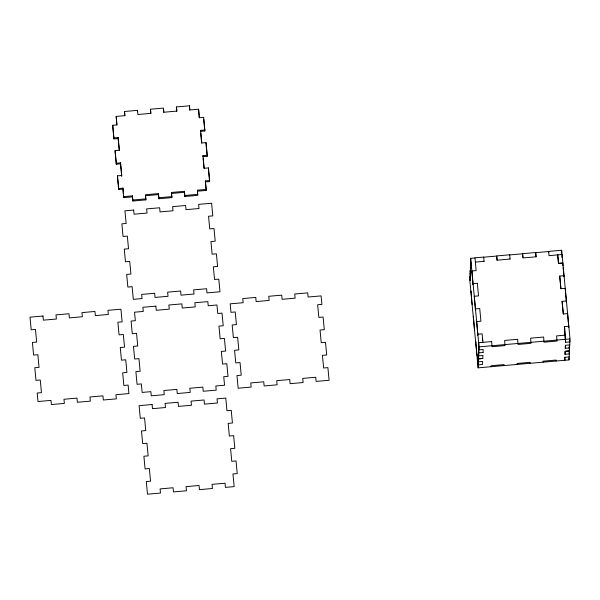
<?xml version="1.0" encoding="UTF-8"?>
<svg xmlns="http://www.w3.org/2000/svg" width="600" height="600" viewBox="0 0 600 600"><rect width="100%" height="100%" fill="white"/><g stroke="black" fill="none" stroke-linecap="round" stroke-linejoin="round"><path stroke-width="0.9" d="M204.847 129.975L200.587 130.35L200.542 131.347L204.803 130.98L204.847 129.975L203.655 117.33L199.388 117.705L198.585 109.2L189.855 109.965L189.465 105.817L176.475 106.95L176.865 111.097L163.875 112.238L163.477 108.083L150.488 109.222L150.885 113.37L137.895 114.502L137.498 110.355L124.507 111.488L124.905 115.642L116.175 116.4L116.977 124.905L112.718 125.273L113.873 138.922L118.132 138.547L118.177 137.55L113.917 137.917L113.873 138.922M116.175 116.4L116.85 125.055M118.177 137.55L119.377 150.195L115.11 150.57L115.065 151.567L116.265 164.22L120.525 163.845L120.57 162.84L116.31 163.215L116.265 164.22M120.57 162.84L121.77 175.493L117.51 175.86L117.465 176.865L118.665 189.51L122.925 189.135L122.97 188.137L118.71 188.505L118.665 189.51M124.507 111.488L124.778 115.815M123.773 196.627L132.502 195.87L132.458 196.868L123.727 197.632L122.97 188.137M200.587 130.35L201.788 142.995L206.048 142.62L207.248 155.273L202.987 155.64L204.18 168.285L208.447 167.917L209.64 180.562L205.38 180.938L206.183 189.428L197.46 190.192L197.805 195.345L184.815 196.478L184.47 191.325L171.472 192.465L171.825 197.618L158.835 198.75L158.483 193.597L145.493 194.73L145.845 199.882L132.855 201.022L132.502 195.87M137.453 111.36L137.498 110.355M150.488 109.222L150.757 113.542M158.835 198.75L158.483 193.597M171.825 197.618L171.472 192.465M176.475 106.95L176.745 111.27M184.815 196.478L184.47 191.325M189.465 105.817L189.735 110.137M198.585 109.2L199.26 117.855M197.572 192.855L197.46 190.192M202.987 155.64L202.935 156.645L207.202 156.27L207.248 155.273M206.002 143.625L206.048 142.62M197.415 191.197L206.138 190.433L205.38 180.938M206.138 190.433L206.183 189.428M208.403 168.915L208.447 167.917M205.335 181.935L209.595 181.56L209.64 180.562M469.86 276.322L469.725 279.322L478.11 367.845L569.048 359.903L570 338.918L561.668 250.252L548.678 251.385L548.632 252.368M470.408 264.33L470.588 274.41M474.93 257.962L470.678 258.33L470.798 268.478L470.595 261.195M470.452 277.41L470.25 280.47L470.13 270.322L470.528 274.478L470.722 271.418M470.925 291.968L470.97 290.985L472.118 304.612M473.317 317.257L473.362 316.282L474.518 329.91M475.717 342.555L475.763 341.565L476.91 355.2M477.72 363.705L477.855 360.697L478.245 364.853L482.513 364.478L482.647 361.478L478.38 361.853L477.99 357.697M477.99 357.712L478.125 354.705L478.522 358.853L482.783 358.478L482.918 355.485L478.658 355.853L478.395 348.705L478.793 352.853L483.053 352.485M478.11 367.845L479.062 346.86L470.678 258.33M483.045 352.485L483.188 349.485L478.928 349.86L478.673 342.712L491.662 341.587M491.107 366.712L491.153 365.73L504.135 364.59L504.097 365.58M517.088 364.44L517.125 363.457L530.115 362.325L530.077 363.308M543.067 362.175L543.112 361.185L556.102 360.053L556.058 361.035M548.58 252.525L548.625 251.52L535.635 252.66L536.025 256.808L523.035 257.94L522.69 253.657L535.688 252.517L536.085 256.748M561.533 253.245L561.668 250.252M561.93 257.475L562.065 254.475L549.015 255.675L548.678 251.385M557.662 254.917L558.472 263.415L562.808 263.032L562.935 265.845M564.923 357.278L564.787 360.278L564.84 357.285L569.183 356.903M565.058 354.278L565.192 351.278L569.452 350.91L569.062 346.755M565.327 348.285L565.463 345.285M565.597 342.285L564.54 326.64M145.447 195.735L158.438 194.603M171.428 193.462L184.425 192.33M132.9 200.017L145.89 198.885M158.88 197.745L171.87 196.612M184.86 195.48L197.85 194.34M483.668 257.197L496.658 256.065L497.055 260.212L510.105 259.013M509.647 254.925L522.638 253.792M475.335 262.11L484.125 261.285M562.808 263.032L558.548 263.407L557.745 254.91M477.338 283.252L473.07 283.627L473.025 284.625L471.877 270.975L476.138 270.608L474.99 257.82L483.72 257.062L484.065 261.345M565.342 335.145L556.62 335.903L556.965 341.048L543.975 342.188L543.63 337.035L530.632 338.168L530.985 343.32L517.995 344.452L517.643 339.308L504.653 340.44L505.005 345.593L492.015 346.725L491.662 341.572M479.062 346.86L570 338.918M569.73 344.91L565.388 345.293L565.252 348.285L569.595 347.91L569.355 345.42M569.452 350.91L565.118 351.285L564.975 354.285L569.317 353.903L569.085 351.413M478.522 358.853L482.768 358.478M563.107 267.63L563.963 276.683L564.007 275.678L559.665 276.06L560.865 288.705L565.207 288.33L566.362 301.972L566.408 300.975L562.065 301.35L563.265 313.995L567.6 313.62L568.327 322.748M568.5 324.54L568.755 327.27L568.8 326.265L564.457 326.647L565.523 342.293L569.865 341.91L569.707 340.252M568.875 358.095L569.048 359.903M559.748 276.053L560.947 288.697M562.14 301.343L563.34 313.995M522.727 255.48L522.832 257.288M510.045 259.08L509.707 254.79L496.71 255.923L497.107 260.153M477.322 283.252L478.522 295.905L474.27 296.272L475.425 309.923L475.47 308.918L479.73 308.55L480.93 321.195L476.67 321.562L477.817 335.212L477.862 334.207L482.13 333.84L482.933 342.337M482.482 339.09L482.647 340.793M470.543 261.33L470.933 265.478M470.325 267.188L470.662 271.478M470.048 273.188L470.393 277.478M203.692 119.235L204.803 130.98M206.085 144.525L207.202 156.27M208.485 169.822L209.595 181.56M200.715 133.155L201.653 143.093M203.108 158.453L204.053 168.39M163.515 109.92L163.748 112.41M145.53 196.567L145.845 199.882M132.458 196.868L132.855 201.022M118.132 138.547L119.243 150.292M120.525 163.845L121.725 176.49M122.925 189.135L123.727 197.632M112.718 125.273L113.917 137.917M115.11 150.57L116.31 163.215M117.51 175.86L118.71 188.505M133.657 210.045L124.935 210.81L126.135 223.455L121.868 223.822L123.067 236.475L127.328 236.1L128.528 248.745L124.267 249.12L125.468 261.765L129.727 261.39L130.928 274.035L126.66 274.41L127.86 287.062L132.12 286.688L133.32 299.332L142.05 298.567L141.653 294.42L154.642 293.288L155.04 297.435L168.03 296.303L167.64 292.147L180.63 291.015L181.02 295.163L194.01 294.03L193.62 289.882L206.61 288.743L207 292.897L219.998 291.757L218.798 279.112L214.53 279.487L213.337 266.835L217.597 266.468L216.397 253.822L212.138 254.19L210.938 241.545L215.205 241.178L214.005 228.525L209.737 228.9L208.545 216.255L212.805 215.88L211.605 203.235L198.615 204.368L199.005 208.515L186.015 209.655L185.625 205.507L172.635 206.64L173.025 210.788L160.035 211.92L159.645 207.772L146.648 208.913L147.045 213.06L134.055 214.192L133.657 210.045M42.99 316.013L30 317.145L31.2 329.79L35.46 329.423L36.66 342.067L32.392 342.435L33.593 355.087L37.86 354.712L39.053 367.358L34.793 367.733L35.992 380.377L40.252 380.002L41.453 392.655L37.193 393.022L37.995 401.52L50.985 400.388L51.383 404.535L64.373 403.403L63.975 399.255L76.965 398.115L77.363 402.27L90.352 401.13L89.955 396.982L102.953 395.85L103.343 399.998L116.333 398.865L115.942 394.71L128.933 393.577L128.123 385.08L123.863 385.455L122.663 372.803L126.93 372.435L125.73 359.79L121.462 360.157L120.27 347.513L124.53 347.145L123.33 334.493L119.07 334.868L117.87 322.222L122.137 321.847L120.938 309.202L107.948 310.335L108.337 314.483L95.347 315.623L94.957 311.468L81.96 312.608L82.358 316.755L69.367 317.888L68.97 313.74L55.98 314.873L56.377 319.028L43.388 320.16L42.99 316.013M155.865 306.15L142.875 307.282L143.273 311.438L134.542 312.195L135.345 320.692L131.085 321.067L132.278 333.712L136.545 333.337L137.738 345.99L133.477 346.358L134.678 359.002L138.938 358.635L140.137 371.28L135.877 371.655L137.07 384.3L141.337 383.925L142.14 392.423L150.87 391.658L151.267 395.812L164.257 394.673L163.86 390.525L176.85 389.393L177.248 393.54L190.238 392.408L189.84 388.26L202.837 387.12L203.228 391.268L216.218 390.135L215.827 385.987L224.55 385.222L223.748 376.725L228.007 376.35L226.808 363.705L222.548 364.08L221.347 351.435L225.615 351.06L224.415 338.415L220.155 338.79L218.955 326.138L223.215 325.763L222.015 313.118L217.755 313.493L216.952 304.995L208.222 305.76L207.833 301.612L194.843 302.745L195.233 306.892L182.243 308.032L181.845 303.877L168.855 305.017L169.252 309.165L156.262 310.298L155.865 306.15M255.75 297.42L242.76 298.56L243.157 302.707L230.167 303.84L230.97 312.337L235.23 311.962L236.43 324.615L232.17 324.99L233.362 337.635L237.63 337.26L238.83 349.905L234.562 350.28L235.763 362.925L240.022 362.55L241.222 375.202L236.962 375.57L238.155 388.222L251.145 387.082L250.755 382.935L263.745 381.803L264.135 385.95L277.132 384.81L276.735 380.663L289.725 379.53L290.123 383.678L303.112 382.545L302.715 378.397L315.705 377.257L316.103 381.413L329.093 380.272L327.892 367.627L323.632 368.002L322.433 355.35L326.7 354.983L325.5 342.33L321.24 342.705L320.04 330.06L324.3 329.685L323.1 317.04L318.84 317.415L317.64 304.763L321.907 304.395L321.097 295.897L308.108 297.03L307.718 292.882L294.728 294.015L295.118 298.17L282.127 299.303L281.737 295.155L268.748 296.288L269.138 300.435L256.147 301.575L255.75 297.42M152.093 404.52L139.095 405.66L140.295 418.305L144.555 417.93L145.755 430.582L141.495 430.95L142.688 443.595L146.955 443.228L148.155 455.873L143.887 456.24L145.087 468.893L149.347 468.518L150.547 481.162L146.288 481.537L147.488 494.183L160.477 493.05L160.087 488.903L173.07 487.763L173.468 491.918L186.458 490.778L186.06 486.63L199.05 485.498L199.447 489.645L212.438 488.505L212.048 484.357L225.038 483.225L225.428 487.373L234.157 486.615L232.958 473.963L237.225 473.595L236.025 460.95L231.757 461.317L230.565 448.673L234.825 448.298L233.625 435.653L229.365 436.028L228.165 423.382L232.433 423.007L231.233 410.362L226.965 410.73L225.772 398.085L217.042 398.85L217.433 402.998L204.442 404.13L204.053 399.982L191.062 401.115L191.453 405.27L178.462 406.403L178.072 402.255L165.083 403.388L165.472 407.535L152.483 408.675L152.093 404.52"/></g></svg>
